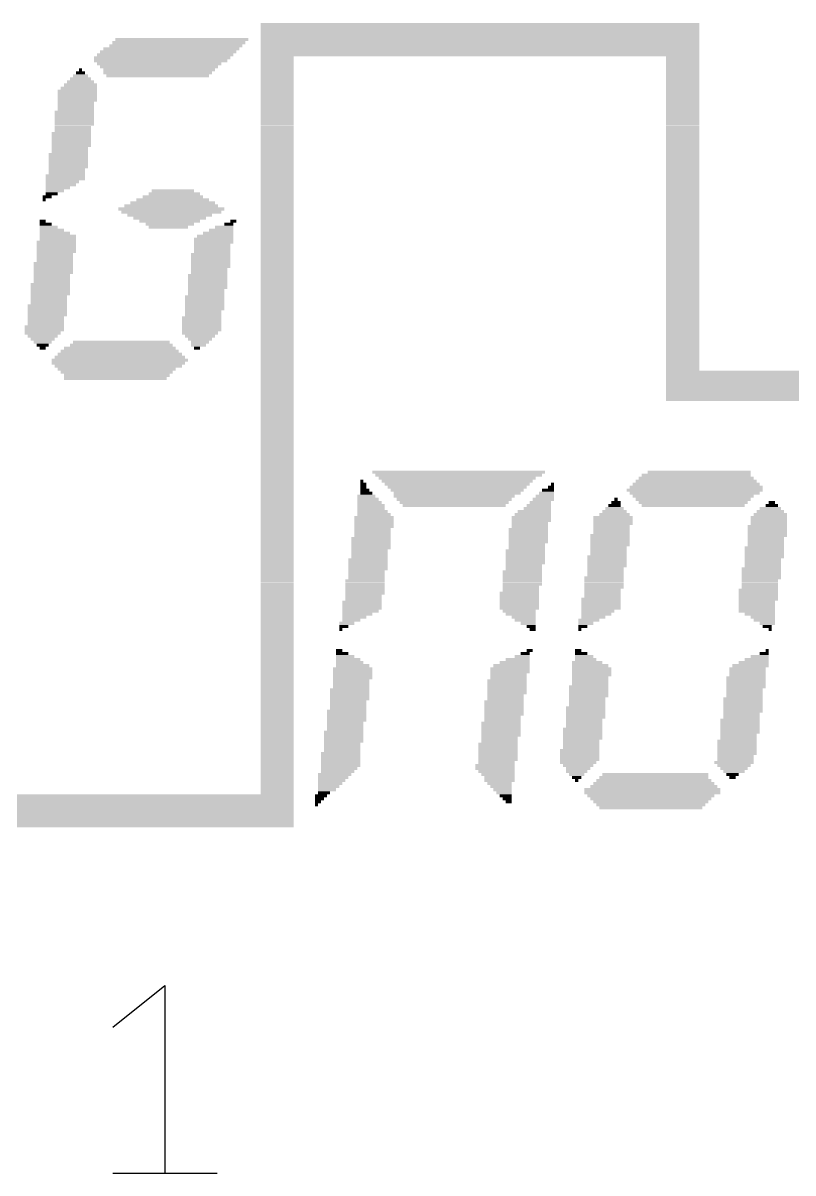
# Model space of a CAD drawing. Extents: x -7.6 to 60.9, y -11.6 to 79.4.
# Drawn here: x 24.6 to 31.06, y 34.07 to 43.73 of the extents above; entities that cross this region are included whole.
import ezdxf

# ---------------------------------------------------------------- set-up
doc = ezdxf.new("R2010")
doc.units = 0
doc.layers.add('21', color=253, linetype='CONTINUOUS')

# ---------------------------------------------------------------- blocks, each defined once
blk = doc.blocks.new('RECT')
blk.add_solid([(-0.5, -0.5), (0.5, -0.5), (-0.5, 0.5), (0.5, 0.5)])

msp = doc.modelspace()

# ---------------------------------------------------------------- linework, layer by layer
at = {"layer": '21'}
for p, q in [((25.3541, 35.2989), (25.7915, 35.6489)), ((25.7915, 35.6489), (25.7915, 34.0741)), ((25.3541, 34.0741), (26.229, 34.0741))]:
    msp.add_line(p, q, dxfattribs=at)

# ---------------------------------------------------------------- block references
at = {"layer": '21', "yscale": 0.0254}
for p, xscale in [((28.4353, 43.7198), 3.683), ((28.4353, 43.6944), 3.683), ((28.4353, 43.669), 3.683), ((28.4353, 43.6436), 3.683), ((25.908, 43.5674), 1.1176), ((25.9334, 43.5928), 1.1176), ((28.4353, 43.6181), 3.683), ((28.4353, 43.5928), 3.683), ((28.4353, 43.5674), 3.683), ((25.7937, 43.4657), 1.143), ((25.8191, 43.4912), 1.143), ((25.8445, 43.5166), 1.143), ((25.8826, 43.5419), 1.1176), ((28.4353, 43.5419), 3.683), ((28.4353, 43.5166), 3.683), ((28.4353, 43.4912), 3.683), ((28.4353, 43.4657), 3.683), ((25.7683, 43.4404), 1.143), ((25.7556, 43.415), 1.1176), ((25.7429, 43.3895), 1.0414), ((25.7429, 43.3642), 0.9906), ((26.7335, 43.4404), 0.2794), ((26.7335, 43.415), 0.2794), ((26.7335, 43.3895), 0.2794), ((26.7335, 43.3642), 0.2794), ((30.1371, 43.4404), 0.2794), ((30.1371, 43.415), 0.2794), ((30.1371, 43.3895), 0.2794), ((30.1371, 43.3642), 0.2794), ((25.0825, 43.2626), 0.1778), ((25.0825, 43.288), 0.127), ((25.0825, 43.3133), 0.0762), ((25.0825, 43.3388), 0.0254), ((25.7429, 43.3388), 0.9398), ((25.7302, 43.3133), 0.9144), ((25.7302, 43.288), 0.8636), ((26.7335, 43.3388), 0.2794), ((26.7335, 43.3133), 0.2794), ((26.7335, 43.288), 0.2794), ((26.7335, 43.2626), 0.2794), ((30.1371, 43.3388), 0.2794), ((30.1371, 43.3133), 0.2794), ((30.1371, 43.288), 0.2794), ((30.1371, 43.2626), 0.2794), ((25.0571, 43.1609), 0.3302), ((25.0698, 43.1864), 0.3048), ((25.0825, 43.2118), 0.2794), ((25.0825, 43.2371), 0.2286), ((26.7335, 43.2371), 0.2794), ((26.7335, 43.2118), 0.2794), ((26.7335, 43.1864), 0.2794), ((26.7335, 43.1609), 0.2794), ((30.1371, 43.2371), 0.2794), ((30.1371, 43.2118), 0.2794), ((30.1371, 43.1864), 0.2794), ((30.1371, 43.1609), 0.2794), ((25.0571, 43.1356), 0.3302), ((25.0571, 43.1102), 0.3302), ((25.0571, 43.0847), 0.3302), ((26.7335, 43.1356), 0.2794), ((26.7335, 43.1102), 0.2794), ((26.7335, 43.0847), 0.2794), ((30.1371, 43.1356), 0.2794), ((30.1371, 43.1102), 0.2794), ((30.1371, 43.0847), 0.2794), ((25.0317, 42.9832), 0.3302), ((25.0444, 43.0594), 0.3048), ((25.0444, 43.034), 0.3048), ((25.0444, 43.0085), 0.3048), ((26.7335, 43.0594), 0.2794), ((26.7335, 43.034), 0.2794), ((26.7335, 43.0085), 0.2794), ((26.7335, 42.9832), 0.2794), ((30.1371, 43.0594), 0.2794), ((30.1371, 43.034), 0.2794), ((30.1371, 43.0085), 0.2794), ((30.1371, 42.9832), 0.2794), ((25.0317, 42.9578), 0.3302), ((25.0317, 42.9323), 0.3302), ((25.0317, 42.907), 0.3302), ((25.0317, 42.8816), 0.3302), ((26.7335, 42.9578), 0.2794), ((26.7335, 42.9323), 0.2794), ((26.7335, 42.907), 0.2794), ((26.7335, 42.8816), 0.2794), ((30.1371, 42.9578), 0.2794), ((30.1371, 42.9323), 0.2794), ((30.1371, 42.907), 0.2794), ((30.1371, 42.8816), 0.2794), ((25.0063, 42.8054), 0.3302), ((25.0063, 42.7799), 0.3302), ((25.019, 42.8561), 0.3048), ((25.019, 42.8308), 0.3048), ((26.7335, 42.8561), 0.2794), ((26.7335, 42.8308), 0.2794), ((26.7335, 42.8054), 0.2794), ((26.7335, 42.7799), 0.2794), ((30.1371, 42.8561), 0.2794), ((30.1371, 42.8308), 0.2794), ((30.1371, 42.8054), 0.2794), ((30.1371, 42.7799), 0.2794), ((25.0063, 42.7546), 0.3302), ((25.0063, 42.7292), 0.3302), ((25.0063, 42.7037), 0.3302), ((24.9936, 42.6784), 0.3048), ((26.7335, 42.7546), 0.2794), ((26.7335, 42.7292), 0.2794), ((26.7335, 42.7037), 0.2794), ((26.7335, 42.6784), 0.2794), ((30.1371, 42.7546), 0.2794), ((30.1371, 42.7292), 0.2794), ((30.1371, 42.7037), 0.2794), ((30.1371, 42.6784), 0.2794), ((24.9809, 42.6275), 0.3302), ((24.9809, 42.6022), 0.3302), ((24.9936, 42.653), 0.3048), ((26.7335, 42.653), 0.2794), ((26.7335, 42.6275), 0.2794), ((26.7335, 42.6022), 0.2794), ((30.1371, 42.653), 0.2794), ((30.1371, 42.6275), 0.2794), ((30.1371, 42.6022), 0.2794), ((24.9809, 42.5768), 0.3302), ((24.9809, 42.5513), 0.3302), ((24.9809, 42.526), 0.3302), ((24.9682, 42.5006), 0.3048), ((26.7335, 42.5768), 0.2794), ((26.7335, 42.5513), 0.2794), ((26.7335, 42.526), 0.2794), ((26.7335, 42.5006), 0.2794), ((30.1371, 42.5768), 0.2794), ((30.1371, 42.5513), 0.2794), ((30.1371, 42.526), 0.2794), ((30.1371, 42.5006), 0.2794), ((24.9555, 42.4498), 0.3302), ((24.9555, 42.4244), 0.3302), ((24.9301, 42.3989), 0.2794), ((24.9682, 42.4751), 0.3048), ((26.7335, 42.4751), 0.2794), ((26.7335, 42.4498), 0.2794), ((26.7335, 42.4244), 0.2794), ((26.7335, 42.3989), 0.2794), ((30.1371, 42.4751), 0.2794), ((30.1371, 42.4498), 0.2794), ((30.1371, 42.4244), 0.2794), ((30.1371, 42.3989), 0.2794), ((24.9174, 42.3736), 0.254), ((24.892, 42.3482), 0.2032), ((24.8666, 42.3227), 0.1524), ((24.8412, 42.2974), 0.1016), ((25.8699, 42.2974), 0.4318), ((25.8572, 42.3227), 0.3556), ((26.7335, 42.3736), 0.2794), ((26.7335, 42.3482), 0.2794), ((26.7335, 42.3227), 0.2794), ((26.7335, 42.2974), 0.2794), ((30.1371, 42.3736), 0.2794), ((30.1371, 42.3482), 0.2794), ((30.1371, 42.3227), 0.2794), ((30.1371, 42.2974), 0.2794), ((24.8031, 42.272), 0.0762), ((24.7777, 42.2465), 0.0254), ((25.8445, 42.1958), 0.7874), ((25.8572, 42.2212), 0.7112), ((25.8572, 42.2465), 0.6096), ((25.8572, 42.272), 0.508), ((26.7335, 42.272), 0.2794), ((26.7335, 42.2465), 0.2794), ((26.7335, 42.2212), 0.2794), ((26.7335, 42.1958), 0.2794), ((30.1371, 42.272), 0.2794), ((30.1371, 42.2465), 0.2794), ((30.1371, 42.2212), 0.2794), ((30.1371, 42.1958), 0.2794), ((25.8445, 42.1703), 0.889), ((25.8445, 42.145), 0.8382), ((25.8318, 42.1196), 0.7112), ((26.7335, 42.1703), 0.2794), ((26.7335, 42.145), 0.2794), ((26.7335, 42.1196), 0.2794), ((30.1371, 42.1703), 0.2794), ((30.1371, 42.145), 0.2794), ((30.1371, 42.1196), 0.2794), ((24.765, 42.0688), 0.0508), ((24.7904, 42.0434), 0.1016), ((24.8158, 42.0179), 0.1524), ((25.8318, 42.0941), 0.6096), ((25.8318, 42.0688), 0.508), ((25.8318, 42.0434), 0.4064), ((25.8191, 42.0179), 0.3302), ((26.289, 42.0179), 0.1524), ((26.3271, 42.0434), 0.0762), ((26.3652, 42.0688), 0.0508), ((26.7335, 42.0941), 0.2794), ((26.7335, 42.0688), 0.2794), ((26.7335, 42.0434), 0.2794), ((26.7335, 42.0179), 0.2794), ((30.1371, 42.0941), 0.2794), ((30.1371, 42.0688), 0.2794), ((30.1371, 42.0434), 0.2794), ((30.1371, 42.0179), 0.2794), ((24.8412, 41.9926), 0.2032), ((24.8666, 41.9672), 0.254), ((24.892, 41.9417), 0.3048), ((24.892, 41.9164), 0.3048), ((26.2001, 41.9164), 0.3302), ((26.2128, 41.9417), 0.3048), ((26.2382, 41.9672), 0.254), ((26.2636, 41.9926), 0.2032), ((26.7335, 41.9926), 0.2794), ((26.7335, 41.9672), 0.2794), ((26.7335, 41.9417), 0.2794), ((26.7335, 41.9164), 0.2794), ((30.1371, 41.9926), 0.2794), ((30.1371, 41.9672), 0.2794), ((30.1371, 41.9417), 0.2794), ((30.1371, 41.9164), 0.2794), ((24.8793, 41.891), 0.3302), ((24.8793, 41.8655), 0.3302), ((24.8793, 41.8402), 0.3302), ((24.8793, 41.8148), 0.3302), ((26.2001, 41.891), 0.3302), ((26.1874, 41.8655), 0.3048), ((26.1874, 41.8402), 0.3048), ((26.1874, 41.8148), 0.3048), ((26.7335, 41.891), 0.2794), ((26.7335, 41.8655), 0.2794), ((26.7335, 41.8402), 0.2794), ((26.7335, 41.8148), 0.2794), ((30.1371, 41.891), 0.2794), ((30.1371, 41.8655), 0.2794), ((30.1371, 41.8402), 0.2794), ((30.1371, 41.8148), 0.2794), ((24.8539, 41.7131), 0.3302), ((24.8666, 41.7893), 0.3048), ((24.8666, 41.764), 0.3048), ((24.8666, 41.7386), 0.3048), ((26.1747, 41.7893), 0.3302), ((26.1747, 41.764), 0.3302), ((26.1747, 41.7386), 0.3302), ((26.1747, 41.7131), 0.3302), ((26.7335, 41.7893), 0.2794), ((26.7335, 41.764), 0.2794), ((26.7335, 41.7386), 0.2794), ((26.7335, 41.7131), 0.2794), ((30.1371, 41.7893), 0.2794), ((30.1371, 41.764), 0.2794), ((30.1371, 41.7386), 0.2794), ((30.1371, 41.7131), 0.2794), ((24.8539, 41.6878), 0.3302), ((24.8539, 41.6624), 0.3302), ((24.8539, 41.6369), 0.3302), ((26.1747, 41.6878), 0.3302), ((26.162, 41.6624), 0.3048), ((26.162, 41.6369), 0.3048), ((26.7335, 41.6878), 0.2794), ((26.7335, 41.6624), 0.2794), ((26.7335, 41.6369), 0.2794), ((30.1371, 41.6878), 0.2794), ((30.1371, 41.6624), 0.2794), ((30.1371, 41.6369), 0.2794), ((24.8285, 41.5354), 0.3302), ((24.8412, 41.6116), 0.3048), ((24.8412, 41.5862), 0.3048), ((24.8412, 41.5607), 0.3048), ((26.1493, 41.6116), 0.3302), ((26.1493, 41.5862), 0.3302), ((26.1493, 41.5607), 0.3302), ((26.1493, 41.5354), 0.3302), ((26.7335, 41.6116), 0.2794), ((26.7335, 41.5862), 0.2794), ((26.7335, 41.5607), 0.2794), ((26.7335, 41.5354), 0.2794), ((30.1371, 41.6116), 0.2794), ((30.1371, 41.5862), 0.2794), ((30.1371, 41.5607), 0.2794), ((30.1371, 41.5354), 0.2794), ((24.8285, 41.51), 0.3302), ((24.8285, 41.4845), 0.3302), ((24.8285, 41.4592), 0.3302), ((24.8158, 41.4338), 0.3048), ((26.1239, 41.4338), 0.3302), ((26.1493, 41.51), 0.3302), ((26.1366, 41.4845), 0.3048), ((26.1366, 41.4592), 0.3048), ((26.7335, 41.51), 0.2794), ((26.7335, 41.4845), 0.2794), ((26.7335, 41.4592), 0.2794), ((26.7335, 41.4338), 0.2794), ((30.1371, 41.51), 0.2794), ((30.1371, 41.4845), 0.2794), ((30.1371, 41.4592), 0.2794), ((30.1371, 41.4338), 0.2794), ((24.8031, 41.3576), 0.3302), ((24.8031, 41.3321), 0.3302), ((24.8158, 41.4083), 0.3048), ((24.8158, 41.383), 0.3048), ((26.1239, 41.4083), 0.3302), ((26.1239, 41.383), 0.3302), ((26.1239, 41.3576), 0.3302), ((26.1239, 41.3321), 0.3302), ((26.7335, 41.4083), 0.2794), ((26.7335, 41.383), 0.2794), ((26.7335, 41.3576), 0.2794), ((26.7335, 41.3321), 0.2794), ((30.1371, 41.4083), 0.2794), ((30.1371, 41.383), 0.2794), ((30.1371, 41.3576), 0.2794), ((30.1371, 41.3321), 0.2794), ((24.8031, 41.3068), 0.3302), ((24.8031, 41.2814), 0.3302), ((24.7904, 41.2559), 0.3048), ((24.7904, 41.2306), 0.3048), ((26.0985, 41.2559), 0.3302), ((26.0985, 41.2306), 0.3302), ((26.1112, 41.3068), 0.3048), ((26.1112, 41.2814), 0.3048), ((26.7335, 41.3068), 0.2794), ((26.7335, 41.2814), 0.2794), ((26.7335, 41.2559), 0.2794), ((26.7335, 41.2306), 0.2794), ((30.1371, 41.3068), 0.2794), ((30.1371, 41.2814), 0.2794), ((30.1371, 41.2559), 0.2794), ((30.1371, 41.2306), 0.2794), ((24.7777, 41.1797), 0.3302), ((24.7777, 41.1544), 0.3302), ((24.7904, 41.2052), 0.3048), ((26.0985, 41.2052), 0.3302), ((26.0985, 41.1797), 0.3302), ((26.0985, 41.1544), 0.3302), ((26.7335, 41.2052), 0.2794), ((26.7335, 41.1797), 0.2794), ((26.7335, 41.1544), 0.2794), ((30.1371, 41.2052), 0.2794), ((30.1371, 41.1797), 0.2794), ((30.1371, 41.1544), 0.2794), ((24.765, 41.129), 0.3048), ((24.765, 41.1035), 0.254), ((24.765, 41.0782), 0.2032), ((24.765, 41.0528), 0.1524), ((25.4254, 41.0528), 0.8128), ((26.0858, 41.129), 0.3048), ((26.0858, 41.1035), 0.254), ((26.0858, 41.0782), 0.2032), ((26.0858, 41.0528), 0.1524), ((26.7335, 41.129), 0.2794), ((26.7335, 41.1035), 0.2794), ((26.7335, 41.0782), 0.2794), ((26.7335, 41.0528), 0.2794), ((30.1371, 41.129), 0.2794), ((30.1371, 41.1035), 0.2794), ((30.1371, 41.0782), 0.2794), ((30.1371, 41.0528), 0.2794), ((24.765, 41.0273), 0.1016), ((24.765, 41.002), 0.0508), ((25.4127, 40.9512), 1.0414), ((25.4127, 40.9766), 0.9906), ((25.4127, 41.002), 0.9398), ((25.4254, 41.0273), 0.8636), ((26.0731, 41.0273), 0.127), ((26.0604, 41.002), 0.0508), ((26.7335, 41.0273), 0.2794), ((26.7335, 41.002), 0.2794), ((26.7335, 40.9766), 0.2794), ((26.7335, 40.9512), 0.2794), ((30.1371, 41.0273), 0.2794), ((30.1371, 41.002), 0.2794), ((30.1371, 40.9766), 0.2794), ((30.1371, 40.9512), 0.2794), ((25.4127, 40.9004), 1.143), ((25.4, 40.875), 1.1176), ((25.4127, 40.9258), 1.0922), ((25.4, 40.8496), 1.0668), ((26.7335, 40.9258), 0.2794), ((26.7335, 40.9004), 0.2794), ((26.7335, 40.875), 0.2794), ((26.7335, 40.8496), 0.2794), ((30.1371, 40.9258), 0.2794), ((30.1371, 40.9004), 0.2794), ((30.1371, 40.875), 0.2794), ((30.1371, 40.8496), 0.2794), ((25.3873, 40.8242), 0.9906), ((25.3873, 40.7988), 0.9398), ((25.3873, 40.7734), 0.889), ((25.3746, 40.748), 0.8636), ((26.7335, 40.8242), 0.2794), ((26.7335, 40.7988), 0.2794), ((26.7335, 40.7734), 0.2794), ((26.7335, 40.748), 0.2794), ((30.1371, 40.8242), 0.2794), ((33.7439, 40.7988), 7.493), ((33.7439, 40.7734), 7.493), ((33.7439, 40.748), 7.493), ((26.7335, 40.7226), 0.2794), ((26.7335, 40.6972), 0.2794), ((26.7335, 40.6718), 0.2794), ((33.7439, 40.7226), 7.493), ((33.7439, 40.6972), 7.493), ((33.7439, 40.6718), 7.493), ((26.7335, 40.6464), 0.2794), ((26.7335, 40.621), 0.2794), ((26.7335, 40.5956), 0.2794), ((26.7335, 40.5702), 0.2794), ((33.7439, 40.6464), 7.493), ((33.7439, 40.621), 7.493), ((33.7439, 40.5956), 7.493), ((33.7439, 40.5702), 7.493), ((26.7335, 40.5448), 0.2794), ((26.7335, 40.5194), 0.2794), ((26.7335, 40.494), 0.2794), ((26.7335, 40.4686), 0.2794), ((26.7335, 40.4432), 0.2794), ((26.7335, 40.4178), 0.2794), ((26.7335, 40.3924), 0.2794), ((26.7335, 40.367), 0.2794), ((26.7335, 40.3416), 0.2794), ((26.7335, 40.3162), 0.2794), ((26.7335, 40.2908), 0.2794), ((26.7335, 40.2654), 0.2794), ((26.7335, 40.24), 0.2794), ((26.7335, 40.2146), 0.2794), ((26.7335, 40.1892), 0.2794), ((26.7335, 40.1638), 0.2794), ((26.7335, 40.1384), 0.2794), ((26.7335, 40.113), 0.2794), ((26.7335, 40.0876), 0.2794), ((26.7335, 40.0622), 0.2794), ((26.7335, 40.0368), 0.2794), ((26.7335, 40.0114), 0.2794), ((26.7335, 39.986), 0.2794), ((26.7335, 39.9606), 0.2794), ((26.7335, 39.9352), 0.2794), ((26.7335, 39.9098), 0.2794), ((26.7335, 39.8844), 0.2794), ((27.4447, 39.8844), 0.0254), ((28.2575, 39.9606), 1.4478), ((28.2575, 39.9352), 1.397), ((28.2448, 39.9098), 1.3208), ((28.2448, 39.8844), 1.27), ((30.2514, 39.8844), 1.016), ((30.2514, 39.9098), 0.9652), ((30.2514, 39.9352), 0.9144), ((30.2768, 39.9606), 0.8636), ((26.7335, 39.859), 0.2794), ((26.7335, 39.8336), 0.2794), ((26.7335, 39.8082), 0.2794), ((26.7335, 39.7828), 0.2794), ((27.4574, 39.859), 0.0508), ((27.4574, 39.8336), 0.0508), ((27.4701, 39.8082), 0.0762), ((27.4828, 39.7828), 0.1016), ((28.2448, 39.859), 1.2192), ((28.2448, 39.8336), 1.1684), ((28.2448, 39.8082), 1.1176), ((28.2448, 39.7828), 1.0668), ((28.9941, 39.7828), 0.127), ((29.0068, 39.8082), 0.1016), ((29.0322, 39.8336), 0.0508), ((29.0449, 39.859), 0.0254), ((30.2387, 39.8082), 1.143), ((30.2514, 39.8336), 1.1176), ((30.2387, 39.7828), 1.0922), ((30.2514, 39.859), 1.0668), ((26.7335, 39.7574), 0.2794), ((26.7335, 39.732), 0.2794), ((26.7335, 39.7066), 0.2794), ((27.4828, 39.7574), 0.1524), ((27.4955, 39.732), 0.1778), ((27.5082, 39.7066), 0.2032), ((28.2194, 39.7574), 1.016), ((28.2194, 39.732), 0.9652), ((28.2194, 39.7066), 0.9144), ((28.9433, 39.7066), 0.1778), ((28.9687, 39.732), 0.1778), ((28.9814, 39.7574), 0.1524), ((29.5783, 39.7066), 0.0762), ((29.5783, 39.732), 0.0254), ((30.226, 39.7574), 1.016), ((30.226, 39.732), 0.9652), ((30.226, 39.7066), 0.9144), ((30.8864, 39.7066), 0.0508), ((26.7335, 39.6812), 0.2794), ((26.7335, 39.6558), 0.2794), ((26.7335, 39.6303), 0.2794), ((26.7335, 39.605), 0.2794), ((27.5209, 39.6812), 0.2286), ((27.5209, 39.6558), 0.2286), ((27.5336, 39.6303), 0.254), ((27.5463, 39.605), 0.2794), ((28.2194, 39.6812), 0.8636), ((28.8798, 39.605), 0.3048), ((28.8925, 39.6303), 0.2794), ((28.9179, 39.6558), 0.2286), ((28.9306, 39.6812), 0.2032), ((29.5656, 39.605), 0.254), ((29.5656, 39.6303), 0.2032), ((29.5656, 39.6558), 0.1524), ((29.5656, 39.6812), 0.1016), ((30.226, 39.6812), 0.8636), ((30.8737, 39.605), 0.2794), ((30.8737, 39.6303), 0.2286), ((30.8737, 39.6558), 0.1778), ((30.8864, 39.6812), 0.1016), ((26.7335, 39.5796), 0.2794), ((26.7335, 39.5541), 0.2794), ((26.7335, 39.5288), 0.2794), ((26.7335, 39.5034), 0.2794), ((27.5463, 39.5796), 0.3302), ((27.5463, 39.5541), 0.3302), ((27.5463, 39.5288), 0.3302), ((27.5463, 39.5034), 0.3302), ((28.8671, 39.5796), 0.3302), ((28.8671, 39.5541), 0.3302), ((28.8544, 39.5288), 0.3048), ((28.8544, 39.5034), 0.3048), ((29.5529, 39.5796), 0.3302), ((29.5529, 39.5541), 0.3302), ((29.5529, 39.5288), 0.3302), ((29.5402, 39.5034), 0.3048), ((30.8483, 39.5034), 0.3302), ((30.861, 39.5796), 0.3048), ((30.861, 39.5541), 0.3048), ((30.861, 39.5288), 0.3048), ((26.7335, 39.4779), 0.2794), ((26.7335, 39.4526), 0.2794), ((26.7335, 39.4272), 0.2794), ((26.7335, 39.4017), 0.2794), ((27.5209, 39.4017), 0.3302), ((27.5336, 39.4779), 0.3048), ((27.5336, 39.4526), 0.3048), ((27.5336, 39.4272), 0.3048), ((28.8417, 39.4779), 0.3302), ((28.8417, 39.4526), 0.3302), ((28.8417, 39.4272), 0.3302), ((28.8417, 39.4017), 0.3302), ((29.5275, 39.4272), 0.3302), ((29.5275, 39.4017), 0.3302), ((29.5402, 39.4779), 0.3048), ((29.5402, 39.4526), 0.3048), ((30.8483, 39.4779), 0.3302), ((30.8483, 39.4526), 0.3302), ((30.8483, 39.4272), 0.3302), ((30.8356, 39.4017), 0.3048), ((26.7335, 39.3764), 0.2794), ((26.7335, 39.351), 0.2794), ((26.7335, 39.3255), 0.2794), ((26.7335, 39.3002), 0.2794), ((27.5209, 39.3764), 0.3302), ((27.5209, 39.351), 0.3302), ((27.5209, 39.3255), 0.3302), ((27.5082, 39.3002), 0.3048), ((28.8163, 39.3002), 0.3302), ((28.8417, 39.3764), 0.3302), ((28.829, 39.351), 0.3048), ((28.829, 39.3255), 0.3048), ((29.5275, 39.3764), 0.3302), ((29.5275, 39.351), 0.3302), ((29.5148, 39.3255), 0.3048), ((29.5148, 39.3002), 0.3048), ((30.8229, 39.3255), 0.3302), ((30.8229, 39.3002), 0.3302), ((30.8356, 39.3764), 0.3048), ((30.8356, 39.351), 0.3048), ((26.7335, 39.2748), 0.2794), ((26.7335, 39.2493), 0.2794), ((26.7335, 39.224), 0.2794), ((27.4955, 39.224), 0.3302), ((27.5082, 39.2748), 0.3048), ((27.5082, 39.2493), 0.3048), ((28.8163, 39.2748), 0.3302), ((28.8163, 39.2493), 0.3302), ((28.8163, 39.224), 0.3302), ((29.5021, 39.2493), 0.3302), ((29.5021, 39.224), 0.3302), ((29.5148, 39.2748), 0.3048), ((30.8229, 39.2748), 0.3302), ((30.8229, 39.2493), 0.3302), ((30.8102, 39.224), 0.3048), ((26.7335, 39.1986), 0.2794), ((26.7335, 39.1731), 0.2794), ((26.7335, 39.1478), 0.2794), ((26.7335, 39.1224), 0.2794), ((27.4955, 39.1986), 0.3302), ((27.4955, 39.1731), 0.3302), ((27.4955, 39.1478), 0.3302), ((27.4828, 39.1224), 0.3048), ((28.7909, 39.1224), 0.3302), ((28.8163, 39.1986), 0.3302), ((28.8036, 39.1731), 0.3048), ((28.8036, 39.1478), 0.3048), ((29.5021, 39.1986), 0.3302), ((29.5021, 39.1731), 0.3302), ((29.4894, 39.1478), 0.3048), ((29.4894, 39.1224), 0.3048), ((30.7975, 39.1478), 0.3302), ((30.7975, 39.1224), 0.3302), ((30.8102, 39.1986), 0.3048), ((30.8102, 39.1731), 0.3048), ((26.7335, 39.0969), 0.2794), ((26.7335, 39.0716), 0.2794), ((26.7335, 39.0462), 0.2794), ((26.7335, 39.0207), 0.2794), ((27.4701, 39.0462), 0.3302), ((27.4701, 39.0207), 0.3302), ((27.4828, 39.0969), 0.3048), ((27.4828, 39.0716), 0.3048), ((28.7909, 39.0969), 0.3302), ((28.7909, 39.0716), 0.3302), ((28.7909, 39.0462), 0.3302), ((28.7909, 39.0207), 0.3302), ((29.4767, 39.0716), 0.3302), ((29.4767, 39.0462), 0.3302), ((29.4767, 39.0207), 0.3302), ((29.4894, 39.0969), 0.3048), ((30.7975, 39.0969), 0.3302), ((30.7975, 39.0716), 0.3302), ((30.7848, 39.0462), 0.3048), ((30.7848, 39.0207), 0.3048), ((26.7335, 38.9954), 0.2794), ((26.7335, 38.97), 0.2794), ((26.7335, 38.9445), 0.2794), ((26.7335, 38.9192), 0.2794), ((27.4701, 38.9954), 0.3302), ((27.4701, 38.97), 0.3302), ((27.4701, 38.9445), 0.3302), ((27.4574, 38.9192), 0.3048), ((28.7655, 38.9445), 0.3302), ((28.7655, 38.9192), 0.3302), ((28.7782, 38.9954), 0.3048), ((28.7782, 38.97), 0.3048), ((29.4767, 38.9954), 0.3302), ((29.464, 38.97), 0.3048), ((29.464, 38.9445), 0.3048), ((29.464, 38.9192), 0.3048), ((30.7721, 38.97), 0.3302), ((30.7721, 38.9445), 0.3302), ((30.7721, 38.9192), 0.3302), ((30.7848, 38.9954), 0.3048), ((26.7335, 38.8938), 0.2794), ((26.7335, 38.8683), 0.2794), ((26.7335, 38.843), 0.2794), ((26.7335, 38.8176), 0.2794), ((27.4447, 38.8683), 0.3302), ((27.4447, 38.843), 0.3302), ((27.4447, 38.8176), 0.3302), ((27.4574, 38.8938), 0.3048), ((28.7655, 38.8938), 0.3302), ((28.7655, 38.8683), 0.3302), ((28.7655, 38.843), 0.3302), ((28.7655, 38.8176), 0.3302), ((29.4513, 38.8938), 0.3302), ((29.4513, 38.8683), 0.3302), ((29.4513, 38.843), 0.3302), ((29.4513, 38.8176), 0.3302), ((30.7721, 38.8938), 0.3302), ((30.7594, 38.8683), 0.3048), ((30.7594, 38.843), 0.3048), ((30.7594, 38.8176), 0.3048), ((26.7335, 38.7921), 0.2794), ((26.7335, 38.7668), 0.2794), ((26.7335, 38.7414), 0.2794), ((27.432, 38.7921), 0.3048), ((27.4066, 38.7668), 0.254), ((27.3812, 38.7414), 0.2032), ((28.7655, 38.7921), 0.2794), ((28.7782, 38.7668), 0.254), ((28.8036, 38.7414), 0.2032), ((29.4259, 38.7921), 0.2794), ((29.4132, 38.7668), 0.254), ((29.3878, 38.7414), 0.2032), ((30.7594, 38.7921), 0.3048), ((30.7848, 38.7668), 0.254), ((30.8102, 38.7414), 0.2032), ((26.7335, 38.7159), 0.2794), ((26.7335, 38.6906), 0.2794), ((26.7335, 38.6652), 0.2794), ((26.7335, 38.6397), 0.2794), ((27.3177, 38.6906), 0.127), ((27.2923, 38.6652), 0.0762), ((27.2669, 38.6397), 0.0254), ((27.3558, 38.7159), 0.1524), ((28.8163, 38.7159), 0.1778), ((28.8417, 38.6906), 0.127), ((28.8671, 38.6652), 0.0762), ((28.8798, 38.6397), 0.0508), ((29.3497, 38.7159), 0.1778), ((29.3243, 38.6906), 0.127), ((29.2989, 38.6652), 0.0762), ((29.2735, 38.6397), 0.0254), ((30.8229, 38.7159), 0.1778), ((30.8483, 38.6906), 0.127), ((30.8483, 38.6652), 0.0762), ((30.8737, 38.6397), 0.0254), ((26.7335, 38.6144), 0.2794), ((26.7335, 38.589), 0.2794), ((26.7335, 38.5635), 0.2794), ((26.7335, 38.5382), 0.2794), ((26.7335, 38.5128), 0.2794), ((26.7335, 38.4873), 0.2794), ((26.7335, 38.462), 0.2794), ((26.7335, 38.4366), 0.2794), ((27.2542, 38.462), 0.0508), ((27.2796, 38.4366), 0.1016), ((28.8163, 38.4366), 0.0762), ((28.8544, 38.462), 0.0508), ((29.2608, 38.462), 0.0508), ((29.2862, 38.4366), 0.1016), ((30.8229, 38.4366), 0.0762), ((30.8483, 38.462), 0.0254), ((26.7335, 38.4111), 0.2794), ((26.7335, 38.3858), 0.2794), ((26.7335, 38.3604), 0.2794), ((26.7335, 38.3349), 0.2794), ((27.305, 38.4111), 0.1524), ((27.3304, 38.3858), 0.2032), ((27.3431, 38.3604), 0.2286), ((27.3685, 38.3349), 0.2794), ((28.702, 38.3349), 0.3048), ((28.7274, 38.3604), 0.254), ((28.7528, 38.3858), 0.2032), ((28.7909, 38.4111), 0.127), ((29.337, 38.3604), 0.254), ((29.3624, 38.3349), 0.3048), ((29.3116, 38.4111), 0.1524), ((29.3243, 38.3858), 0.1778), ((30.7086, 38.3349), 0.3048), ((30.734, 38.3604), 0.254), ((30.7594, 38.3858), 0.2032), ((30.7848, 38.4111), 0.1524), ((26.7335, 38.3096), 0.2794), ((26.7335, 38.2842), 0.2794), ((26.7335, 38.2587), 0.2794), ((27.3685, 38.3096), 0.3302), ((27.3685, 38.2842), 0.3302), ((27.3685, 38.2587), 0.3302), ((28.6893, 38.3096), 0.3302), ((28.6893, 38.2842), 0.3302), ((28.6766, 38.2587), 0.3048), ((29.3751, 38.3096), 0.3302), ((29.3751, 38.2842), 0.3302), ((29.3751, 38.2587), 0.3302), ((30.6832, 38.3096), 0.3048), ((30.6832, 38.2842), 0.3048), ((30.6832, 38.2587), 0.3048), ((26.7335, 38.2334), 0.2794), ((26.7335, 38.208), 0.2794), ((26.7335, 38.1825), 0.2794), ((26.7335, 38.1572), 0.2794), ((27.3685, 38.2334), 0.3302), ((27.3558, 38.208), 0.3048), ((27.3558, 38.1825), 0.3048), ((27.3558, 38.1572), 0.3048), ((28.6639, 38.208), 0.3302), ((28.6639, 38.1825), 0.3302), ((28.6639, 38.1572), 0.3302), ((28.6766, 38.2334), 0.3048), ((29.3497, 38.1572), 0.3302), ((29.3624, 38.2334), 0.3048), ((29.3624, 38.208), 0.3048), ((29.3624, 38.1825), 0.3048), ((30.6705, 38.2334), 0.3302), ((30.6705, 38.208), 0.3302), ((30.6705, 38.1825), 0.3302), ((30.6705, 38.1572), 0.3302), ((26.7335, 38.1318), 0.2794), ((26.7335, 38.1063), 0.2794), ((26.7335, 38.081), 0.2794), ((26.7335, 38.0556), 0.2794), ((27.3431, 38.1318), 0.3302), ((27.3431, 38.1063), 0.3302), ((27.3431, 38.081), 0.3302), ((27.3431, 38.0556), 0.3302), ((28.6639, 38.1318), 0.3302), ((28.6639, 38.1063), 0.3302), ((28.6512, 38.081), 0.3048), ((28.6512, 38.0556), 0.3048), ((29.3497, 38.1318), 0.3302), ((29.3497, 38.1063), 0.3302), ((29.3497, 38.081), 0.3302), ((29.337, 38.0556), 0.3048), ((30.6451, 38.0556), 0.3302), ((30.6578, 38.1318), 0.3048), ((30.6578, 38.1063), 0.3048), ((30.6578, 38.081), 0.3048), ((26.7335, 38.0301), 0.2794), ((26.7335, 38.0048), 0.2794), ((26.7335, 37.9794), 0.2794), ((26.7335, 37.9539), 0.2794), ((27.3177, 37.9539), 0.3302), ((27.3304, 38.0301), 0.3048), ((27.3304, 38.0048), 0.3048), ((27.3304, 37.9794), 0.3048), ((28.6385, 38.0301), 0.3302), ((28.6385, 38.0048), 0.3302), ((28.6385, 37.9794), 0.3302), ((28.6385, 37.9539), 0.3302), ((29.3243, 37.9794), 0.3302), ((29.3243, 37.9539), 0.3302), ((29.337, 38.0301), 0.3048), ((29.337, 38.0048), 0.3048), ((30.6451, 38.0301), 0.3302), ((30.6451, 38.0048), 0.3302), ((30.6451, 37.9794), 0.3302), ((30.6451, 37.9539), 0.3302), ((26.7335, 37.9286), 0.2794), ((26.7335, 37.9032), 0.2794), ((26.7335, 37.8777), 0.2794), ((26.7335, 37.8524), 0.2794), ((27.3177, 37.9286), 0.3302), ((27.3177, 37.9032), 0.3302), ((27.3177, 37.8777), 0.3302), ((27.305, 37.8524), 0.3048), ((28.6131, 37.8524), 0.3302), ((28.6385, 37.9286), 0.3302), ((28.6258, 37.9032), 0.3048), ((28.6258, 37.8777), 0.3048), ((29.3243, 37.9286), 0.3302), ((29.3243, 37.9032), 0.3302), ((29.3116, 37.8777), 0.3048), ((29.3116, 37.8524), 0.3048), ((30.6197, 37.8777), 0.3302), ((30.6197, 37.8524), 0.3302), ((30.6324, 37.9286), 0.3048), ((30.6324, 37.9032), 0.3048), ((26.7335, 37.827), 0.2794), ((26.7335, 37.8015), 0.2794), ((26.7335, 37.7762), 0.2794), ((27.2923, 37.7762), 0.3302), ((27.305, 37.827), 0.3048), ((27.305, 37.8015), 0.3048), ((28.6131, 37.827), 0.3302), ((28.6131, 37.8015), 0.3302), ((28.6131, 37.7762), 0.3302), ((29.2989, 37.8015), 0.3302), ((29.2989, 37.7762), 0.3302), ((29.3116, 37.827), 0.3048), ((30.6197, 37.827), 0.3302), ((30.6197, 37.8015), 0.3302), ((30.6197, 37.7762), 0.3302), ((26.7335, 37.7508), 0.2794), ((26.7335, 37.7253), 0.2794), ((26.7335, 37.7), 0.2794), ((26.7335, 37.6746), 0.2794), ((27.2923, 37.7508), 0.3302), ((27.2923, 37.7253), 0.3302), ((27.2923, 37.7), 0.3302), ((27.2796, 37.6746), 0.3048), ((28.5877, 37.6746), 0.3302), ((28.6131, 37.7508), 0.3302), ((28.6004, 37.7253), 0.3048), ((28.6004, 37.7), 0.3048), ((29.2989, 37.7508), 0.3302), ((29.2989, 37.7253), 0.3302), ((29.2862, 37.7), 0.3048), ((29.2862, 37.6746), 0.3048), ((30.5943, 37.7), 0.3302), ((30.5943, 37.6746), 0.3302), ((30.607, 37.7508), 0.3048), ((30.607, 37.7253), 0.3048), ((26.7335, 37.6491), 0.2794), ((26.7335, 37.6238), 0.2794), ((26.7335, 37.5984), 0.2794), ((26.7335, 37.5729), 0.2794), ((27.2669, 37.5984), 0.3302), ((27.2669, 37.5729), 0.3302), ((27.2796, 37.6491), 0.3048), ((27.2796, 37.6238), 0.3048), ((28.5877, 37.6491), 0.3302), ((28.5877, 37.6238), 0.3302), ((28.5877, 37.5984), 0.3302), ((28.5877, 37.5729), 0.3302), ((29.2735, 37.6238), 0.3302), ((29.2735, 37.5984), 0.3302), ((29.2735, 37.5729), 0.3302), ((29.2862, 37.6491), 0.3048), ((30.5943, 37.6491), 0.3302), ((30.5943, 37.6238), 0.3302), ((30.5943, 37.5984), 0.3302), ((30.5816, 37.5729), 0.3048), ((26.7335, 37.5476), 0.2794), ((26.7335, 37.5222), 0.2794), ((26.7335, 37.4967), 0.2794), ((26.7335, 37.4714), 0.2794), ((27.2669, 37.5476), 0.3302), ((27.2669, 37.5222), 0.3302), ((27.2669, 37.4967), 0.3302), ((27.2542, 37.4714), 0.3048), ((28.5623, 37.4967), 0.3302), ((28.5623, 37.4714), 0.3302), ((28.5877, 37.5476), 0.3302), ((28.575, 37.5222), 0.3048), ((29.2735, 37.5476), 0.3302), ((29.2608, 37.5222), 0.3048), ((29.2608, 37.4967), 0.254), ((29.2608, 37.4714), 0.2032), ((30.5689, 37.5222), 0.3302), ((30.5816, 37.5476), 0.3048), ((30.5689, 37.4967), 0.2794), ((30.5689, 37.4714), 0.2286), ((26.7335, 37.446), 0.2794), ((26.7335, 37.4205), 0.2794), ((26.7335, 37.3952), 0.2794), ((26.7335, 37.3698), 0.2794), ((27.2161, 37.4205), 0.2794), ((27.2034, 37.3952), 0.254), ((27.1907, 37.3698), 0.2286), ((27.2415, 37.446), 0.2794), ((28.575, 37.446), 0.3048), ((28.5877, 37.4205), 0.2794), ((28.6004, 37.3952), 0.254), ((28.6004, 37.3698), 0.254), ((29.2481, 37.446), 0.1778), ((29.2481, 37.4205), 0.127), ((29.2481, 37.3952), 0.0762), ((29.2481, 37.3698), 0.0254), ((29.8958, 37.3698), 0.9652), ((29.8958, 37.3952), 0.9144), ((29.9085, 37.4205), 0.889), ((30.5689, 37.446), 0.1778), ((30.5562, 37.4205), 0.1016), ((30.5562, 37.3952), 0.0508), ((26.7335, 37.3443), 0.2794), ((26.7335, 37.319), 0.2794), ((26.7335, 37.2936), 0.2794), ((27.178, 37.3443), 0.2032), ((27.1653, 37.319), 0.1778), ((27.1526, 37.2936), 0.1524), ((28.6004, 37.3443), 0.2032), ((28.6131, 37.319), 0.1778), ((28.6258, 37.2936), 0.1524), ((29.8831, 37.2936), 1.143), ((29.8958, 37.319), 1.0668), ((29.8958, 37.3443), 1.016), ((25.019, 37.2428), 3.7084), ((25.019, 37.2174), 3.7084), ((25.019, 37.1919), 3.7084), ((26.7335, 37.2681), 0.2794), ((27.1018, 37.2428), 0.1016), ((27.0891, 37.2174), 0.0762), ((27.0764, 37.1919), 0.0508), ((27.1272, 37.2681), 0.1016), ((28.6385, 37.2681), 0.127), ((28.6512, 37.2428), 0.1016), ((28.6639, 37.2174), 0.0762), ((28.6766, 37.1919), 0.0508), ((29.8831, 37.2681), 1.143), ((29.8704, 37.2428), 1.0668), ((29.8704, 37.2174), 1.016), ((29.8704, 37.1919), 0.9652), ((25.019, 37.1666), 3.7084), ((25.019, 37.1412), 3.7084), ((25.019, 37.1157), 3.7084), ((25.019, 37.0904), 3.7084), ((27.0637, 37.1666), 0.0254), ((29.8704, 37.1666), 0.9144), ((29.8704, 37.1412), 0.8636), ((25.019, 37.065), 3.7084), ((25.019, 37.0395), 3.7084), ((25.019, 37.0142), 3.7084), ((25.019, 36.9888), 3.7084)]:
    msp.add_blockref('RECT', p, dxfattribs=dict(at, xscale=xscale))

doc.saveas('drawing.dxf')
